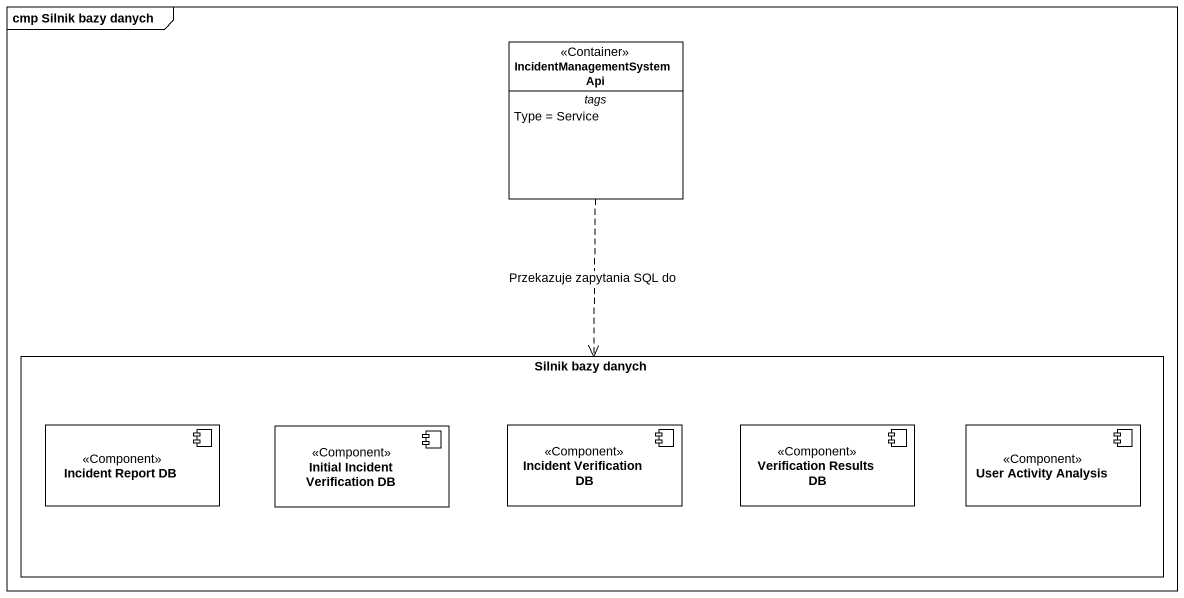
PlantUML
@startuml
mainframe cmp Silnik bazy danych
allowmixing
hide circle
hide empty members
class "IncidentManagementSystem Api" as IncidentManagementSystem_Api <<Container>> {
  -- tags --
  Type = Service
}
rectangle "Silnik bazy danych" as Silnik_bazy_danych {
  component "Incident Report DB" as Incident_Report_DB <<Component>>
  component "Initial Incident Verification DB" as Initial_Incident <<Component>>
  component "Incident Verification DB" as Incident_Verification_DB <<Component>>
  component "Verification Results DB" as Verification_Results_DB <<Component>>
  component "User Activity Analysis" as User_Activity_Analysis <<Component>>
}
IncidentManagementSystem_Api ..> Silnik_bazy_danych : Przekazuje zapytania SQL do
@enduml
